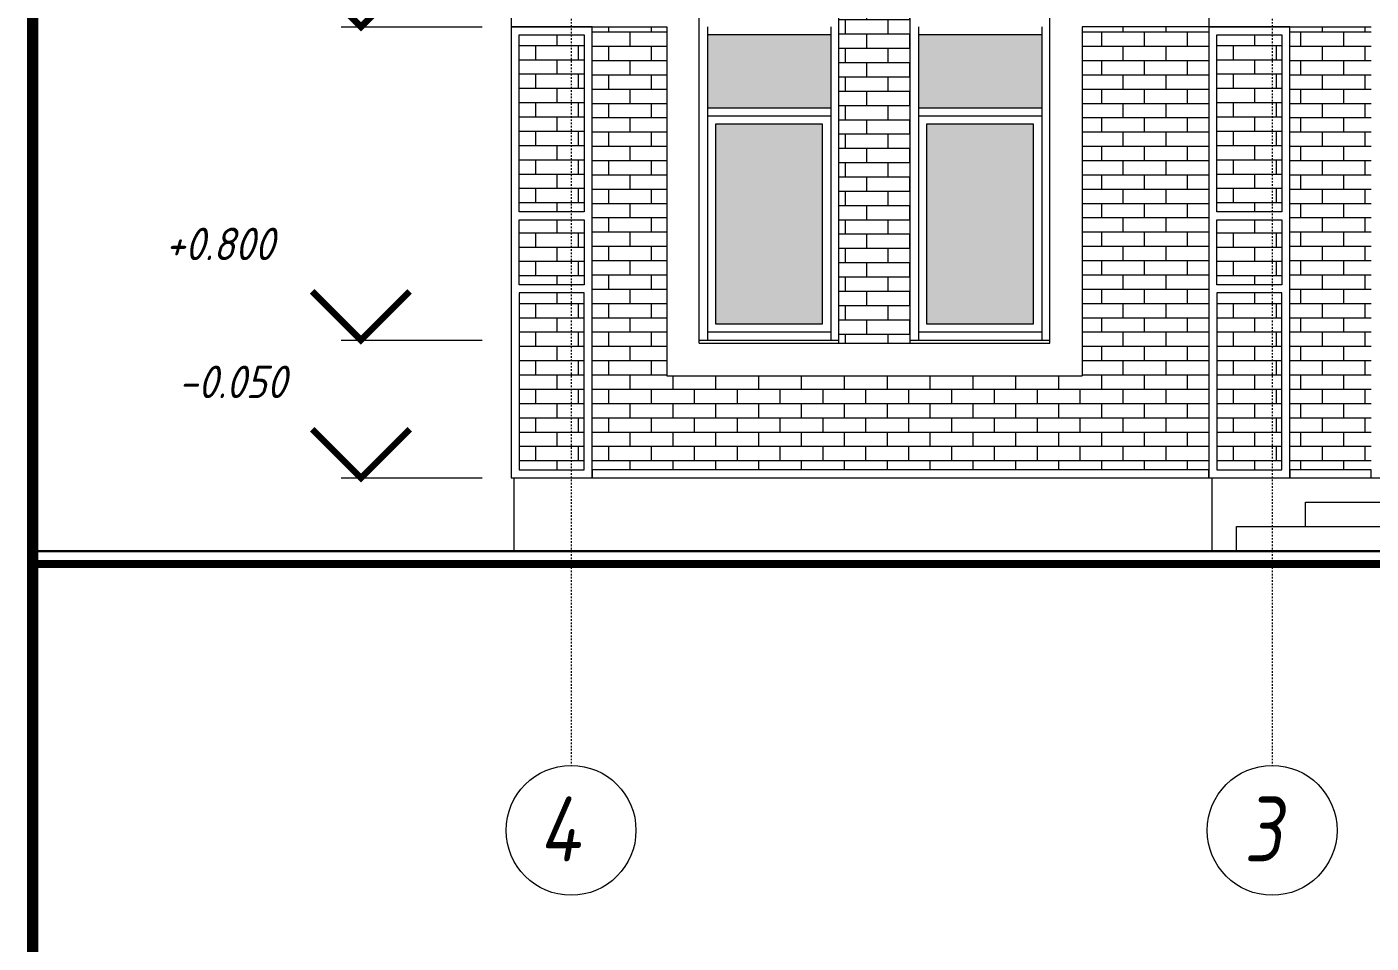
# Model space of a CAD drawing. Header units: millimetres. Extents: x 54 to 1314, y 20 to 614.
# Drawn here: x 493.7 to 576.5, y 125.7 to 182.1 of the extents above; entities that cross this region are included whole.
import ezdxf

# ---------------------------------------------------------------- set-up
doc = ezdxf.new("R2010")
doc.units = ezdxf.units.MM
doc.linetypes.add('CENTER2', pattern=[1.125, 0.75, -0.125, 0.125, -0.125])
for name, color, linetype, lineweight in [('A_ОКНА', 4, 'Continuous', 13), ('A_ФАСАД', 30, 'Continuous', 15), ('А_ВЫСОТН.ОТМЕТКИ', 161, 'Continuous', 20), ('А_КИРПИЧ ОБЛИЦ.', 250, 'Continuous', 30), ('А_ОБЛИЦОВКА КАМЕНЬ', 211, 'Continuous', 20), ('А_ОКНА', 4, 'Continuous', 13), ('А_ПЕРВЫЙ ПЛАН', 102, 'Continuous', 15), ('А_ПОЛЫ', 181, 'Continuous', 20), ('А_ШТРИХ.ОКОН', 140, 'Continuous', 9), ('А_ШТУКАТУРКА ФАСАД', 7, 'Continuous', 15), ('ЛИСТ', 7, 'Continuous', 18), ('ОСИ', 40, 'CENTER2', 18)]:
    doc.layers.add(name, color=color, linetype=linetype, lineweight=lineweight)
doc.styles.add('ROMANS', font='romans.shx', dxfattribs={"width": 0.8, "oblique": 15})

msp = doc.modelspace()

# ---------------------------------------------------------------- hatches: boundary and pattern name
at = {"layer": 'А_КИРПИЧ ОБЛИЦ.', "lineweight": 9}
h = msp.add_hatch(dxfattribs=at)
h.set_pattern_fill('AR-BRSTD', color=41, scale=0.013, style=0)
h.set_pattern_definition([(0, (639.2093, 148.22), (0, 0.8806434), []), (90, (639.2093, 148.22), (-1.3208, 0.880643), [0.880643, -0.880643])])
h.paths.add_polyline_path([(543.709, 194.62), (543.709, 162.62), (548.109, 162.62), (548.109, 194.62)])
h = msp.add_hatch(dxfattribs=at)
h.set_pattern_fill('AR-BRSTD', color=41, scale=0.013, style=0)
h.set_pattern_definition([(0, (523.7093, 156.32), (0, 0.880643), []), (90, (523.7093, 156.32), (-1.3208, 0.880643), [0.88064, -0.88064])])
h.paths.add_polyline_path([(524.009, 170.72), (524.009, 181.62), (528.009, 181.62), (528.009, 170.72)])
h = msp.add_hatch(dxfattribs=at)
h.set_pattern_fill('AR-BRSTD', color=41, scale=0.013, style=0)
h.set_pattern_definition([(0, (528.2093, 140.42), (0, 0.880643), []), (90, (528.2093, 140.42), (-1.3208, 0.880643), [0.880643, -0.880643])])
h.paths.add_polyline_path([(528.509, 154.82), (528.509, 182.12), (533.109, 182.12), (533.109, 160.62), (558.709, 160.62), (558.709, 182.12), (566.509, 182.12), (566.509, 154.82)])
h = msp.add_hatch(dxfattribs=at)
h.set_pattern_fill('AR-BRSTD', color=41, scale=0.013, style=0)
h.set_pattern_definition([(0, (566.7093, 156.32), (0, 0.880643), []), (90, (566.7093, 156.32), (-1.3208, 0.880643), [0.88064, -0.88064])])
h.paths.add_polyline_path([(567.009, 170.72), (567.009, 181.62), (571.009, 181.62), (571.009, 170.72)])
h = msp.add_hatch(dxfattribs=at)
h.set_pattern_fill('AR-BRSTD', color=41, scale=0.013, style=0)
h.set_pattern_definition([(0, (611.8093, 140.42), (0, 0.880643), []), (90, (611.8093, 140.42), (-1.3208, 0.880643), [0.880643, -0.880643])])
h.paths.add_polyline_path([(576.509, 154.82), (576.509, 182.12), (571.509, 182.12), (571.509, 154.82)])
h = msp.add_hatch(dxfattribs=at)
h.set_pattern_fill('AR-BRSTD', color=41, scale=0.013, style=0)
h.set_pattern_definition([(0, (523.7093, 151.82), (0, 0.880643), []), (90, (523.7093, 151.82), (-1.3208, 0.88064), [0.88064, -0.88064])])
h.paths.add_polyline_path([(524.009, 166.22), (524.009, 170.22), (528.009, 170.22), (528.009, 166.22)])
h = msp.add_hatch(dxfattribs=at)
h.set_pattern_fill('AR-BRSTD', color=41, scale=0.013, style=0)
h.set_pattern_definition([(0, (566.7093, 151.82), (0, 0.880643), []), (90, (566.7093, 151.82), (-1.3208, 0.88064), [0.88064, -0.88064])])
h.paths.add_polyline_path([(567.009, 166.22), (567.009, 170.22), (571.009, 170.22), (571.009, 166.22)])
h = msp.add_hatch(dxfattribs=at)
h.set_pattern_fill('AR-BRSTD', color=41, scale=0.013, style=0)
h.set_pattern_definition([(0, (523.7093, 140.42), (0, 0.880643), []), (90, (523.7093, 140.42), (-1.3208, 0.880643), [0.88064, -0.88064])])
h.paths.add_polyline_path([(524.009, 154.82), (524.009, 165.72), (528.009, 165.72), (528.009, 154.82)])
h = msp.add_hatch(dxfattribs=at)
h.set_pattern_fill('AR-BRSTD', color=41, scale=0.013, style=0)
h.set_pattern_definition([(0, (566.7093, 140.42), (0, 0.880643), []), (90, (566.7093, 140.42), (-1.3208, 0.880643), [0.88064, -0.88064])])
h.paths.add_polyline_path([(567.009, 154.82), (567.009, 165.72), (571.009, 165.72), (571.009, 154.82)])
at = {"layer": 'А_ШТРИХ.ОКОН', "ltscale": 100}
h = msp.add_hatch(color=256, dxfattribs=at)
h.set_gradient(color1=(116, 208, 231), one_color=1, tint=1, name='INVCURVED')
h.paths.add_polyline_path([(542.709, 176.12), (536.109, 176.12), (536.109, 163.82), (542.709, 163.82)])
h.paths.add_polyline_path([(535.609, 177.12), (543.209, 177.12), (543.209, 181.62), (535.609, 181.62)])
h = msp.add_hatch(color=256, dxfattribs=at)
h.set_gradient(color1=(116, 208, 231), one_color=1, tint=1, name='INVCURVED')
h.paths.add_polyline_path([(555.709, 176.12), (549.109, 176.12), (549.109, 163.82), (555.709, 163.82)])
h.paths.add_polyline_path([(548.609, 177.12), (556.209, 177.12), (556.209, 181.62), (548.609, 181.62)])

# ---------------------------------------------------------------- linework, layer by layer
at = {"layer": 'A_ОКНА'}
for p, q in [((535.609, 182.12), (535.609, 162.82)), ((543.209, 181.62), (535.609, 181.62)), ((543.209, 182.12), (543.209, 162.82)), ((548.609, 182.12), (548.609, 162.82)), ((556.209, 181.62), (548.609, 181.62)), ((556.209, 182.12), (556.209, 162.82)), ((535.609, 163.32), (543.209, 163.32)), ((548.609, 163.32), (556.209, 163.32))]:
    msp.add_line(p, q, dxfattribs=at)
for points in [[(542.709, 176.12), (536.109, 176.12), (536.109, 163.82), (542.709, 163.82), (542.709, 176.12)], [(555.709, 176.12), (549.109, 176.12), (549.109, 163.82), (555.709, 163.82), (555.709, 176.12)]]:
    msp.add_lwpolyline(points, dxfattribs=at)
at = {"layer": 'A_ФАСАД'}
for p, q in [((543.709, 162.62), (543.709, 194.62)), ((548.109, 162.62), (548.109, 194.62))]:
    msp.add_line(p, q, dxfattribs=at)
at = {"layer": 'А_ВЫСОТН.ОТМЕТКИ'}
for p, q in [((513.036, 182.12), (521.726, 182.12)), ((513.034, 162.82), (521.726, 162.82)), ((513.036, 154.32), (521.726, 154.32))]:
    msp.add_line(p, q, dxfattribs=at)
for points in [[(501.401, 186.164, 0, 0, 0), (514.262, 186.164, 0, 0, 0), (514.262, 182.12, 0.4, 0.4, 0), (517.262, 185.12, 0.4, 0.4, 0), (514.262, 182.12, 0.4, 0.4, 0), (511.262, 185.12, 0.4, 0.4, 0)], [(501.399, 166.864, 0, 0, 0), (514.26, 166.864, 0, 0, 0), (514.26, 162.82, 0.4, 0.4, 0), (517.26, 165.82, 0.4, 0.4, 0), (514.26, 162.82, 0.4, 0.4, 0), (511.26, 165.82, 0.4, 0.4, 0)], [(501.401, 158.364, 0, 0, 0), (514.262, 158.364, 0, 0, 0), (514.262, 154.32, 0.4, 0.4, 0), (517.262, 157.32, 0.4, 0.4, 0), (514.262, 154.32, 0.4, 0.4, 0), (511.262, 157.32, 0.4, 0.4, 0)]]:
    msp.add_lwpolyline(points, format="xyseb", dxfattribs=at)
at = {"layer": 'А_ОБЛИЦОВКА КАМЕНЬ'}
for p, q in [((548.109, 162.62), (548.109, 182.12)), ((535.109, 162.82), (543.709, 162.82)), ((548.109, 162.82), (556.709, 162.82)), ((523.709, 149.82), (523.709, 154.32)), ((566.709, 149.82), (566.709, 154.32))]:
    msp.add_line(p, q, dxfattribs=at)
at = {"layer": 'А_ОКНА'}
for p, q in [((543.209, 177.12), (535.609, 177.12)), ((543.209, 176.62), (535.609, 176.62)), ((556.209, 177.12), (548.609, 177.12)), ((556.209, 176.62), (548.609, 176.62))]:
    msp.add_line(p, q, dxfattribs=at)
at = {"layer": 'А_ПЕРВЫЙ ПЛАН', "ltscale": 100}
for p, q in [((567.709, 154.32), (620.709, 154.32)), ((572.467, 152.82), (616.352, 152.82)), ((572.467, 151.32), (572.467, 152.82)), ((568.224, 151.32), (620.595, 151.32)), ((568.224, 149.82), (568.224, 151.32))]:
    msp.add_line(p, q, dxfattribs=at)
at = {"layer": 'А_ПОЛЫ', "color": 7, "lineweight": 30, "ltscale": 100}
msp.add_line((494.025, 149.82), (889.025, 149.82), dxfattribs=at)
at = {"layer": 'А_ПОЛЫ', "color": 7, "ltscale": 100, "const_width": 0.5}
msp.add_lwpolyline([(494.025, 149.02), (889.025, 149.02)], dxfattribs=at)
at = {"layer": 'А_ШТУКАТУРКА ФАСАД', "color": 7}
for p, q in [((535.109, 162.62), (535.109, 194.62)), ((556.709, 162.62), (556.709, 194.62)), ((566.509, 182.12), (558.709, 182.12)), ((558.709, 182.12), (558.709, 160.62)), ((535.109, 162.62), (556.709, 162.62)), ((533.109, 160.62), (558.709, 160.62))]:
    msp.add_line(p, q, dxfattribs=at)
for points in [[(523.509, 194.62), (523.509, 182.12), (533.109, 182.12), (533.109, 160.62)], [(566.509, 194.62), (566.509, 182.12), (576.509, 182.12)]]:
    msp.add_lwpolyline(points, dxfattribs=at)
for points in [[(523.509, 154.32), (528.509, 154.32), (528.509, 182.12), (523.509, 182.12)], [(528.009, 170.72), (524.009, 170.72), (524.009, 181.62), (528.009, 181.62)], [(566.509, 154.32), (571.509, 154.32), (571.509, 182.12), (566.509, 182.12)], [(571.009, 170.72), (567.009, 170.72), (567.009, 181.62), (571.009, 181.62)], [(528.009, 166.22), (524.009, 166.22), (524.009, 170.22), (528.009, 170.22)], [(571.009, 166.22), (567.009, 166.22), (567.009, 170.22), (571.009, 170.22)], [(524.009, 154.82), (528.009, 154.82), (528.009, 165.72), (524.009, 165.72)], [(567.009, 154.82), (571.009, 154.82), (571.009, 165.72), (567.009, 165.72)], [(528.509, 154.32), (566.509, 154.32), (566.509, 154.82), (528.509, 154.82)], [(571.509, 154.32), (576.509, 154.32), (576.509, 154.82), (571.509, 154.82)]]:
    msp.add_lwpolyline(points, close=True, dxfattribs=at)
at = {"layer": 'ЛИСТ', "const_width": 0.7}
msp.add_lwpolyline([(494.025, 24.917), (889.025, 24.917), (889.025, 311.917), (494.025, 311.917)], close=True, dxfattribs=at)
at = {"layer": 'ОСИ', "ltscale": 0.01}
for p, q in [((527.209, 227.82), (527.209, 136.604)), ((570.409, 227.82), (570.409, 136.604))]:
    msp.add_line(p, q, dxfattribs=at)
at = {"layer": 'ОСИ', "linetype": 'Continuous'}
for centre in [(527.209, 132.604), (570.409, 132.604)]:
    msp.add_circle(centre, 4, dxfattribs=at)

# ---------------------------------------------------------------- texts
at = {"layer": 'А_ВЫСОТН.ОТМЕТКИ', "style": 'ROMANS', "oblique": 15, "width": 0.85}
for s, p in [('+0.800', (502.203, 167.744)), ('-0.050', (503, 159.244))]:
    msp.add_text(s, height=2, dxfattribs=at).set_placement(p)
at = {"layer": 'ОСИ', "linetype": 'Continuous', "style": 'ROMANS', "oblique": 10, "width": 0.8}
for s, p in [('4', (525.251, 130.687)), ('3', (568.662, 130.687))]:
    msp.add_text(s, height=4, dxfattribs=at).set_placement(p)

doc.saveas('drawing.dxf')
